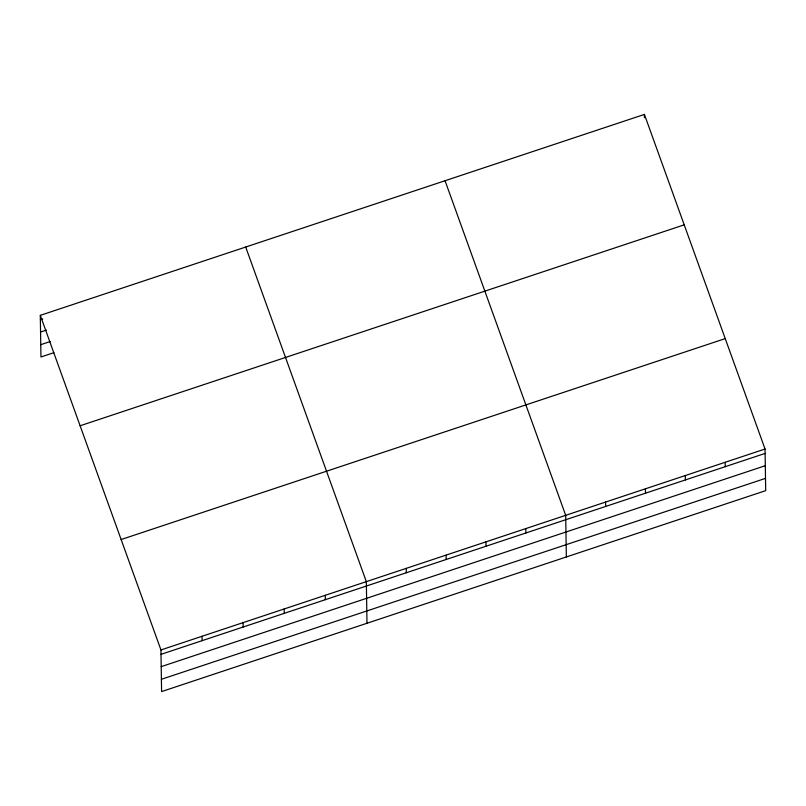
<?xml version="1.0" encoding="UTF-8"?>
<svg xmlns="http://www.w3.org/2000/svg" width="806" height="806" viewBox="0 0 806 806"><rect width="100%" height="100%" fill="white"/><g stroke="black" fill="none" stroke-linecap="round" stroke-linejoin="round"><path stroke-width="1.21" d="M40.3 315.348L644.407 114.422L765.045 449.023L765.7 490.653L161.593 691.578L160.948 649.948L40.3 315.348L40.955 356.977L53.861 352.675M40.371 319.74L42.718 318.954M40.562 332.022L46.426 330.077M40.763 344.686L50.153 341.563M80.116 425.77L684.213 224.844M121.132 539.536L725.229 338.611M160.948 649.948L765.045 449.023M161.009 654.341L765.116 453.415M161.21 666.633L765.307 465.707M161.401 679.287L765.509 478.371M445.053 180.725L565.691 515.336L566.346 556.956M245.699 247.029L366.337 581.64L366.992 623.26M725.178 462.291L725.249 466.684M685.302 475.55L685.372 479.943M644.407 114.422L644.457 117.716M645.435 488.809L645.505 493.201M605.568 502.067L605.628 506.46M525.824 528.595L525.895 532.988M485.947 541.854L486.018 546.246M446.081 555.112L446.151 559.505M406.214 568.371L406.274 572.774M325.261 595.302L325.332 599.694M284.186 608.963L284.246 613.356M243.1 622.625L243.17 627.018M202.024 636.287L202.094 640.679"/></g></svg>
